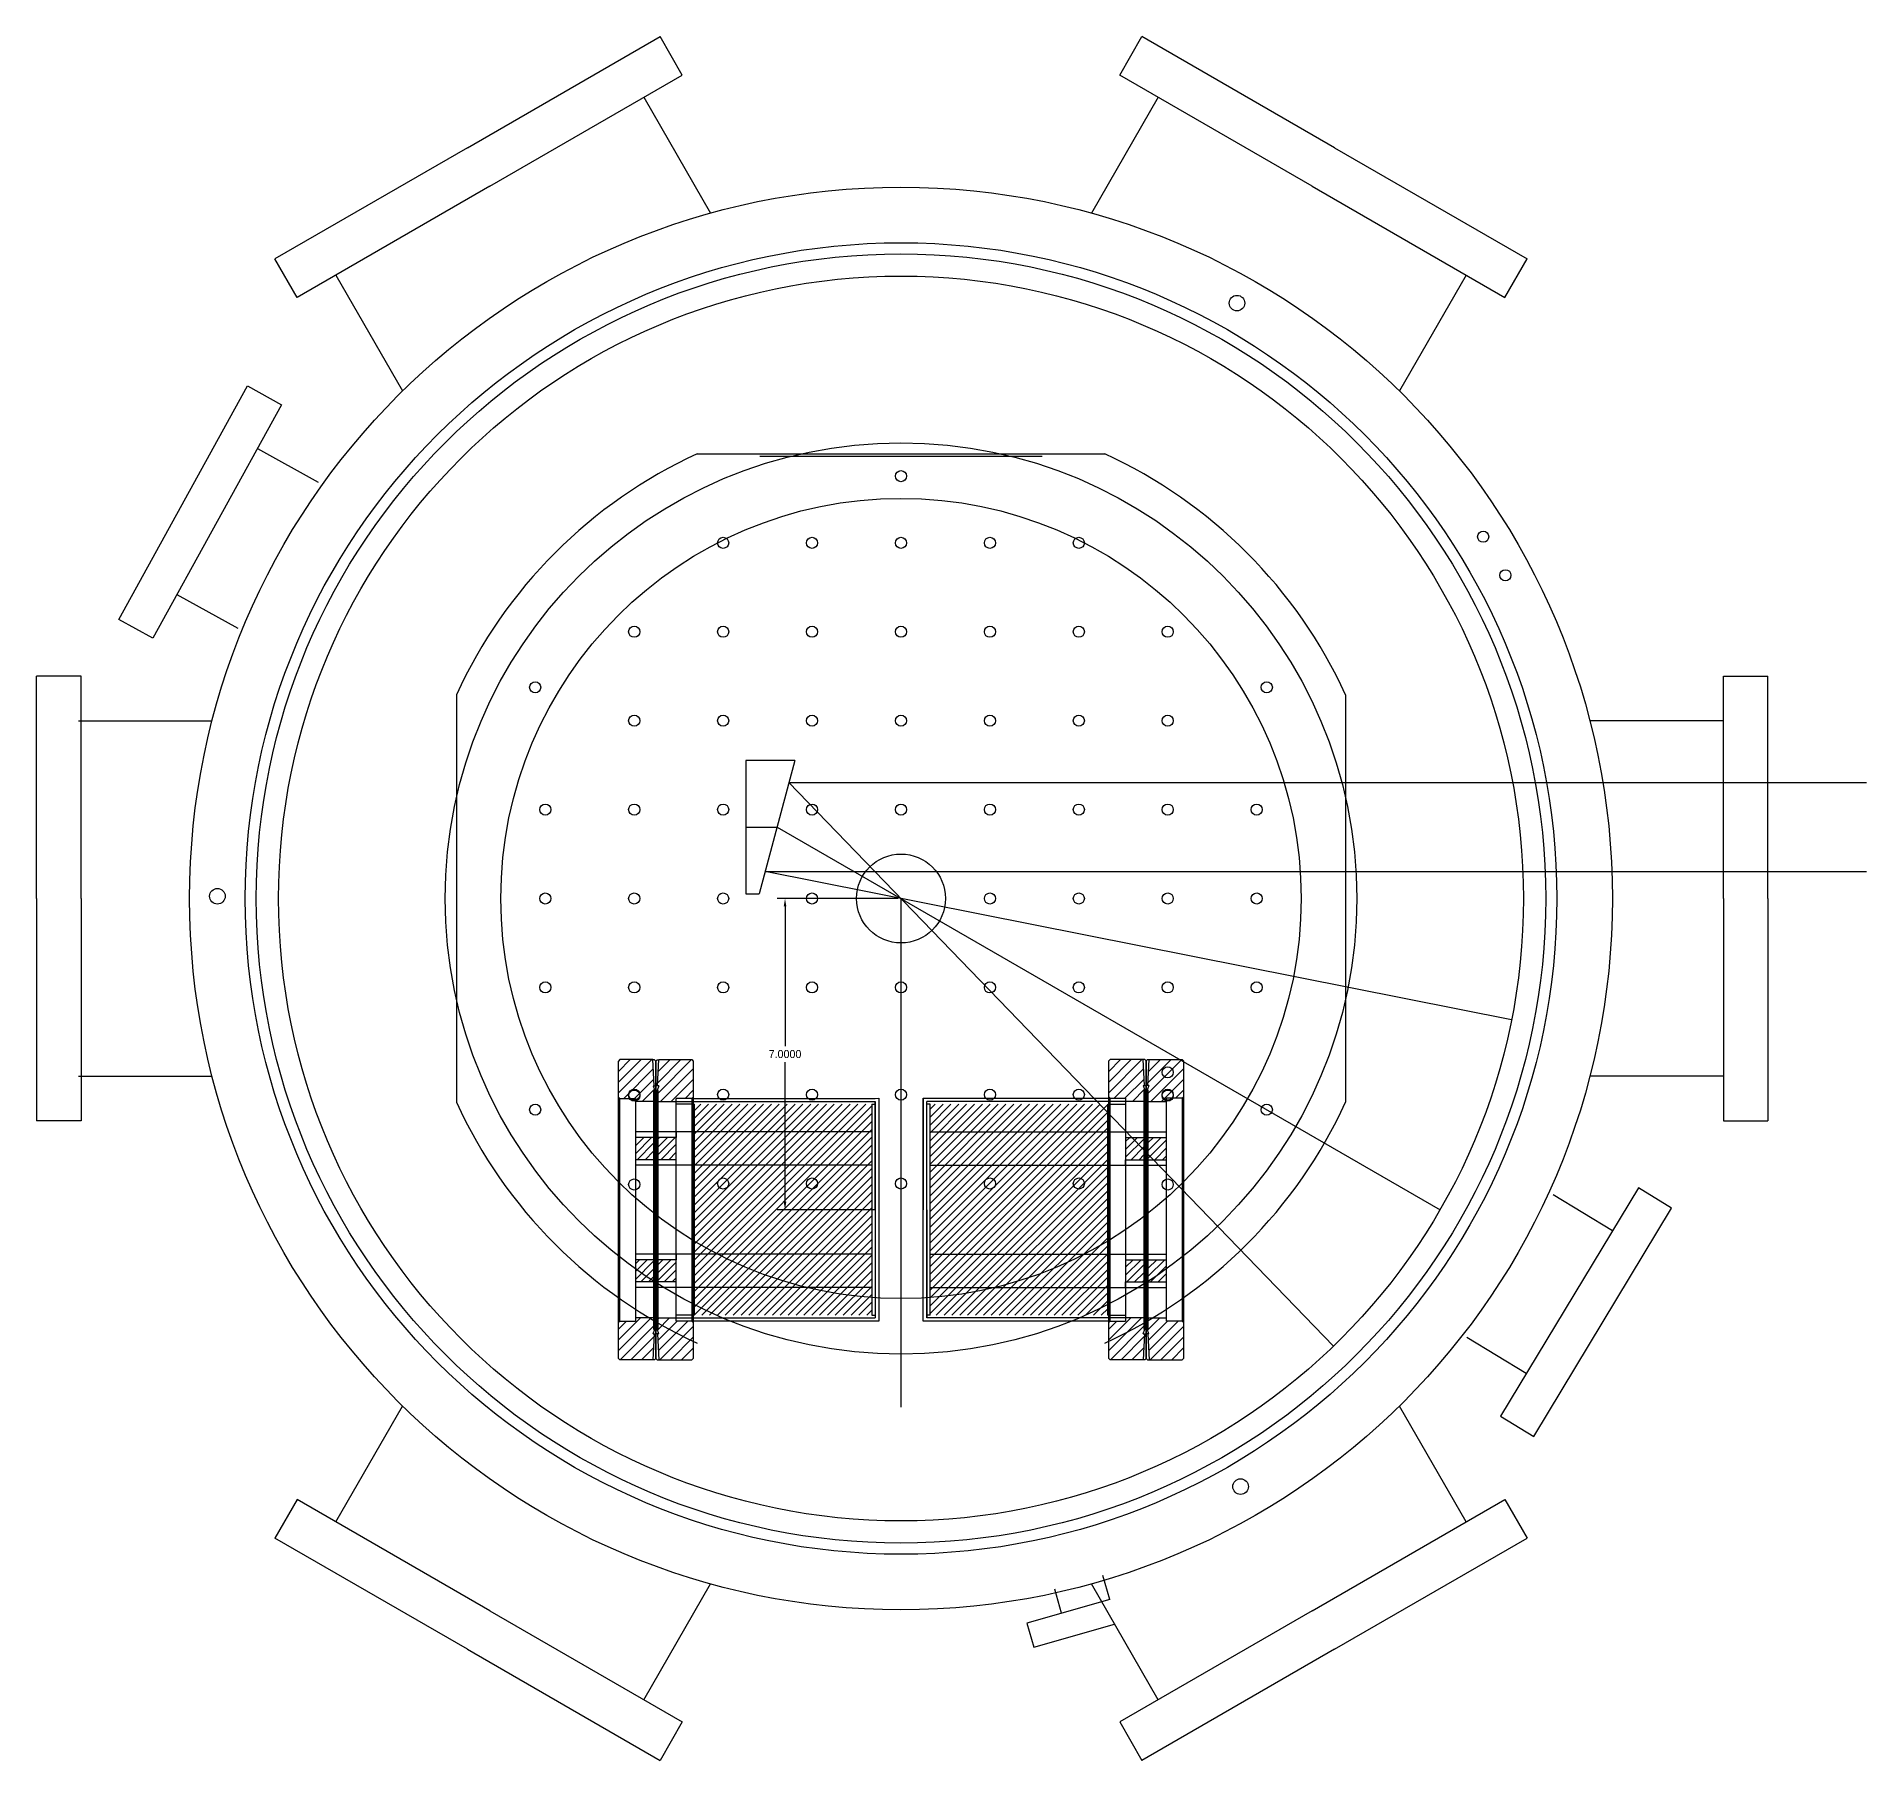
# Model space of a CAD drawing. Header units: inches. Extents: x -164 to 250, y -285 to 80.
# Drawn here: x -116.07 to -74.92, y -78.42 to -39.65 of the extents above; entities that cross this region are included whole.
import ezdxf

# ---------------------------------------------------------------- set-up
doc = ezdxf.new("R2010")
doc.units = ezdxf.units.IN
doc.header["$MEASUREMENT"] = 0
doc.layers.add('trajectories', color=3, linetype='Continuous')
doc.dimstyles.get("Standard").update_dxf_attribs({"dimtxt": 0.18, "dimasz": 0.18, "dimexe": 0.18, "dimexo": 0.0625, "dimgap": 0.09, "dimtad": 0, "dimtih": 1, "dimtoh": 1, "dimdec": 4, "dimzin": 0, "dimdsep": 46, "dimtxsty": 'Standard', "dimcen": 0.09, "dimadec": 0, "dimazin": 0, "dimtfac": 1, "dimtdec": 4, "dimtofl": 0, "dimtmove": 0, "dimatfit": 3, "dimfxl": 1, "dimtolj": 1, "dimtzin": 0, "dimarcsym": 0})
pattern_1 = [(45, (-186.16538, -56.9445), (-0.08838835, 0.08838835), [])]
pattern_2 = [(225, (-7.09559, -75.12828), (0.08838835, -0.08838835), [])]

# ---------------------------------------------------------------- blocks, each defined once
blk = doc.blocks.new('*D163')
at = {"layer": 'Defpoints', "color": 0, "transparency": 16777216}
for p in [(-96.63, -59.036), (-99.239, -66.036), (-97.13, -66.036)]:
    blk.add_point(p, dxfattribs=at)
at = {"layer": 'trajectories', "color": 0, "lineweight": -2, "transparency": 16777216}
for p, q in [((-96.693, -59.036), (-99.419, -59.036)), ((-99.239, -59.216), (-99.239, -62.356)), ((-99.239, -65.856), (-99.239, -62.716)), ((-97.193, -66.036), (-99.419, -66.036))]:
    blk.add_line(p, q, dxfattribs=at)
at = {"layer": 'trajectories', "color": 0, "transparency": 16777216}
for points in [[(-99.269, -59.216), (-99.209, -59.216), (-99.239, -59.036)], [(-99.269, -65.856), (-99.209, -65.856), (-99.239, -66.036)]]:
    blk.add_solid(points, dxfattribs=at)
at = {"layer": 'trajectories', "color": 0, "transparency": 16777216, "insert": (-99.239, -62.536), "char_height": 0.18, "attachment_point": 5}
blk.add_mtext('\\A1;7.0000', dxfattribs=at)

msp = doc.modelspace()

# ---------------------------------------------------------------- hatches: boundary and pattern name
h = msp.add_hatch()
h.set_pattern_fill('ANSI31', color=1)
h.set_pattern_definition(pattern_1)
h.paths.add_polyline_path([(-97.28349, -63.66159), (-101.28349, -63.66159), (-101.28349, -64.28659), (-97.28349, -64.28659)])
h.paths.add_polyline_path([(-97.28349, -64.28659), (-101.28349, -64.28659), (-101.28349, -65.03659), (-97.28349, -65.03659)])
h.paths.add_polyline_path([(-97.28349, -65.03659), (-101.28349, -65.03659), (-101.28349, -66.03659), (-97.28349, -66.03659)])
h.paths.add_polyline_path([(-97.28349, -66.03659), (-101.28349, -66.03659), (-101.28349, -67.03659), (-97.28349, -67.03659)])
h.paths.add_polyline_path([(-97.28349, -67.03659), (-101.28349, -67.03659), (-101.28349, -67.78659), (-97.28349, -67.78659)])
h.paths.add_polyline_path([(-97.28349, -67.78659), (-101.28349, -67.78659), (-101.28349, -68.41158), (-97.28349, -68.41158)])
h = msp.add_hatch()
h.set_pattern_fill('ANSI31', color=1, angle=180)
h.set_pattern_definition(pattern_2)
h.paths.add_polyline_path([(-95.97749, -68.41119), (-91.97749, -68.41119), (-91.97749, -67.78619), (-95.97749, -67.78619)])
h.paths.add_polyline_path([(-95.97749, -67.78619), (-91.97749, -67.78619), (-91.97749, -67.03619), (-95.97749, -67.03619)])
h.paths.add_polyline_path([(-95.97749, -67.03619), (-91.97749, -67.03619), (-91.97749, -66.03619), (-95.97749, -66.03619)])
h.paths.add_polyline_path([(-95.97749, -66.03619), (-91.97749, -66.03619), (-91.97749, -65.03619), (-95.97749, -65.03619)])
h.paths.add_polyline_path([(-95.97749, -65.03619), (-91.97749, -65.03619), (-91.97749, -64.28619), (-95.97749, -64.28619)])
h.paths.add_polyline_path([(-95.97749, -64.28619), (-91.97749, -64.28619), (-91.97749, -63.6612), (-95.97749, -63.6612)])
h = msp.add_hatch()
h.set_pattern_fill('ANSI31', color=256)
h.set_pattern_definition(pattern_1)
h.paths.add_polyline_path([(-102.09349, -64.91159), (-101.68349, -64.91159), (-101.68349, -64.41159), (-102.09349, -64.41159)])
h.paths.add_polyline_path([(-102.19349, -64.91159), (-102.19349, -64.41159), (-102.60349, -64.41159), (-102.60349, -64.91159)])
h.paths.add_polyline_path([(-102.19349, -67.66159), (-102.19349, -67.16159), (-102.60349, -67.16159), (-102.60349, -67.66159)])
h.paths.add_polyline_path([(-101.68349, -67.16159), (-102.09349, -67.16159), (-102.09349, -67.66159), (-101.68349, -67.66159)])
h = msp.add_hatch()
h.set_pattern_fill('ANSI31', color=256, angle=180)
h.set_pattern_definition(pattern_2)
h.paths.add_polyline_path([(-91.16749, -67.16119), (-91.57749, -67.16119), (-91.57749, -67.66119), (-91.16749, -67.66119)])
h.paths.add_polyline_path([(-91.06749, -67.16119), (-91.06749, -67.66119), (-90.65749, -67.66119), (-90.65749, -67.16119)])
h.paths.add_polyline_path([(-91.06749, -64.41119), (-91.06749, -64.91119), (-90.65749, -64.91119), (-90.65749, -64.41119)])
h.paths.add_polyline_path([(-91.57749, -64.91119), (-91.16749, -64.91119), (-91.16749, -64.41119), (-91.57749, -64.41119)])

# ---------------------------------------------------------------- linework, layer by layer
for p, q in [((-106.38049, -42.14886), (-102.05036, -39.64886)), ((-101.55036, -40.51489), (-102.05036, -39.64886)), ((-91.71061, -40.51489), (-91.21061, -39.64886)), ((-86.88049, -42.14886), (-91.21061, -39.64886)), ((-105.88049, -43.01489), (-101.55036, -40.51489)), ((-87.38049, -43.01489), (-91.71061, -40.51489)), ((-102.41639, -41.01489), (-100.91235, -43.61995)), ((-90.84459, -41.01489), (-92.34862, -43.61995)), ((-90.84459, -41.01489), (-92.34862, -43.61995)), ((-106.38049, -42.14886), (-110.71061, -44.64886)), ((-86.88049, -42.14886), (-82.55036, -44.64886)), ((-105.88049, -43.01489), (-110.21061, -45.51489)), ((-87.38049, -43.01489), (-83.05036, -45.51489)), ((-110.21061, -45.51489), (-110.71061, -44.64886)), ((-83.05036, -45.51489), (-82.55036, -44.64886)), ((-109.34459, -45.01489), (-107.84056, -47.61995)), ((-83.91639, -45.01489), (-85.42042, -47.61995)), ((-83.91639, -45.01489), (-85.42042, -47.61995)), ((-111.10488, -48.91464), (-109.73658, -49.66907)), ((-101.21306, -49.03636), (-92.04791, -49.03636)), ((-93.45399, -49.09456), (-99.80699, -49.09456)), ((-112.77644, -50.13413), (-112.77644, -50.13413)), ((-112.9155, -52.19857), (-111.5472, -52.95299)), ((-116.07181, -59.03636), (-116.07181, -54.03636)), ((-115.07181, -54.03636), (-116.07181, -54.03636)), ((-115.07181, -59.03636), (-115.07181, -54.03636)), ((-78.13049, -59.03636), (-78.13049, -54.03636)), ((-78.13049, -54.03636), (-77.13049, -54.03636)), ((-77.13049, -59.03636), (-77.13049, -54.03636)), ((-106.63049, -54.45378), (-106.63049, -63.61893)), ((-86.63049, -54.45378), (-86.63049, -63.61893)), ((-115.13049, -55.03636), (-112.12242, -55.03636)), ((-78.13049, -55.03636), (-81.13855, -55.03636)), ((-78.13049, -55.03636), (-81.13855, -55.03636)), ((-99.41507, -57.42868), (-84.50613, -66.03636)), ((-116.07181, -59.03636), (-116.07181, -64.03636)), ((-115.07181, -59.03636), (-115.07181, -64.03636)), ((-96.63049, -59.03636), (-96.63049, -70.47959)), ((-78.13049, -59.03636), (-78.13049, -64.03636)), ((-77.13049, -59.03636), (-77.13049, -64.03636)), ((-102.14349, -62.69174), (-102.14349, -66.03659)), ((-115.13049, -63.03636), (-112.12242, -63.03636)), ((-78.13049, -63.03636), (-81.13855, -63.03636)), ((-78.13049, -63.03636), (-81.13855, -63.03636)), ((-101.68349, -63.60159), (-97.21349, -63.60159)), ((-101.33349, -63.53159), (-97.21349, -63.53159)), ((-97.28349, -63.66159), (-97.28349, -64.28659)), ((-97.21349, -63.53159), (-97.13049, -63.5312)), ((-97.21349, -66.03658), (-97.21349, -63.60159)), ((-97.21349, -63.60159), (-97.21349, -66.03659)), ((-97.13049, -63.5312), (-97.13049, -68.54158)), ((-96.13049, -68.54158), (-96.13049, -63.5312)), ((-96.13049, -63.5312), (-96.04749, -63.5312)), ((-96.13049, -63.5312), (-96.13049, -66.0364)), ((-96.04749, -63.5312), (-91.92749, -63.53119)), ((-96.04749, -66.0362), (-96.04749, -63.60119)), ((-91.57749, -63.60119), (-96.04749, -63.60119)), ((-115.07181, -64.03636), (-116.07181, -64.03636)), ((-78.13049, -64.03636), (-77.13049, -64.03636)), ((-101.68349, -64.28659), (-102.60349, -64.28659)), ((-101.68349, -64.41159), (-102.60349, -64.41159)), ((-101.68349, -64.28659), (-101.68349, -64.41159)), ((-91.57749, -64.28619), (-91.57749, -64.41119)), ((-91.57749, -64.28619), (-90.65749, -64.28619)), ((-91.57749, -64.41119), (-90.65749, -64.41119)), ((-101.68349, -64.91159), (-102.60349, -64.91159)), ((-101.68349, -65.03659), (-101.68349, -64.91159)), ((-91.57749, -65.03619), (-91.57749, -64.91119)), ((-91.57749, -64.91119), (-90.65749, -64.91119)), ((-101.68349, -65.03659), (-102.60349, -65.03659)), ((-91.57749, -65.03619), (-90.65749, -65.03619)), ((-80.62763, -66.51069), (-81.96513, -65.70292)), ((-97.21349, -66.03658), (-97.21349, -68.47159)), ((-96.04749, -68.47119), (-96.04749, -66.03619)), ((-96.04749, -66.0362), (-96.04749, -68.47119)), ((-91.11749, -69.38104), (-91.11749, -66.03619)), ((-101.68349, -67.03659), (-102.60349, -67.03659)), ((-101.68349, -67.03659), (-101.68349, -67.16159)), ((-91.57749, -67.03619), (-91.57749, -67.16119)), ((-91.57749, -67.03619), (-90.65749, -67.03619)), ((-101.68349, -67.16159), (-102.60349, -67.16159)), ((-91.57749, -67.16119), (-90.65749, -67.16119)), ((-101.68349, -67.66159), (-102.60349, -67.66159)), ((-101.68349, -67.78659), (-102.60349, -67.78659)), ((-101.68349, -67.78659), (-101.68349, -67.66159)), ((-95.97749, -68.41119), (-95.97749, -67.78619)), ((-91.57749, -67.78619), (-91.57749, -67.66119)), ((-91.57749, -67.66119), (-90.65749, -67.66119)), ((-91.57749, -67.78619), (-90.65749, -67.78619)), ((-101.68349, -68.47159), (-97.21349, -68.47159)), ((-97.21349, -68.54158), (-101.33349, -68.54159)), ((-97.13049, -68.54158), (-97.21349, -68.54158)), ((-96.04749, -68.54119), (-96.13049, -68.54158)), ((-91.57749, -68.47119), (-96.04749, -68.47119)), ((-91.92749, -68.54119), (-96.04749, -68.54119)), ((-82.56628, -69.7207), (-83.90378, -68.91293)), ((-109.34459, -73.05783), (-107.84056, -70.45276)), ((-83.91639, -73.05783), (-85.42042, -70.45276)), ((-110.21061, -72.55783), (-110.71061, -73.42385)), ((-105.88049, -75.05783), (-110.21061, -72.55783)), ((-87.38049, -75.05783), (-83.05036, -72.55783)), ((-83.05036, -72.55783), (-82.55036, -73.42385)), ((-106.38049, -75.92385), (-110.71061, -73.42385)), ((-86.88049, -75.92385), (-82.55036, -73.42385)), ((-102.41639, -77.05783), (-100.91235, -74.45276)), ((-90.84459, -77.05783), (-92.34862, -74.45276)), ((-91.93466, -74.80512), (-92.08837, -74.26403)), ((-93.01684, -75.11254), (-93.17055, -74.57145)), ((-105.88049, -75.05783), (-101.55036, -77.55783)), ((-87.38049, -75.05783), (-91.71061, -77.55783)), ((-106.38049, -75.92385), (-102.05036, -78.42385)), ((-86.88049, -75.92385), (-91.21061, -78.42385)), ((-101.55036, -77.55783), (-102.05036, -78.42385)), ((-91.71061, -77.55783), (-91.21061, -78.42385))]:
    msp.add_line(p, q)
at = {"color": 2}
for p, q in [((-99.01699, -55.92868), (-100.11699, -55.92868)), ((-100.11699, -55.92868), (-100.11699, -58.92868)), ((-100.11699, -55.92868), (-100.11699, -57.42868)), ((-99.01699, -55.92868), (-99.81699, -58.92868)), ((-100.11699, -57.42868), (-99.41507, -57.42868)), ((-100.11699, -58.92868), (-99.81699, -58.92868))]:
    msp.add_line(p, q, dxfattribs=at)
at = {"color": 1}
for p, q in [((-99.15032, -56.42868), (-74.91699, -56.42868)), ((-99.15032, -56.42868), (-86.90201, -69.10397)), ((-99.68366, -58.42868), (-74.91699, -58.42868)), ((-82.89981, -61.7692), (-99.68366, -58.42868))]:
    msp.add_line(p, q, dxfattribs=at)
at = {"color": 2, "linetype": 'Continuous'}
for p, q in [((-102.2363, -62.66159), (-102.98349, -63.40878)), ((-102.47786, -62.66159), (-102.98349, -63.16722)), ((-102.71942, -62.66159), (-102.98349, -62.92566)), ((-102.20136, -62.86821), (-102.86474, -63.53159)), ((-102.10208, -63.18249), (-101.58118, -62.66159)), ((-102.09349, -63.41545), (-101.33962, -62.66159)), ((-102.08872, -62.92757), (-101.82274, -62.66159)), ((-102.07536, -62.67265), (-102.0643, -62.66159)), ((-102.03806, -63.60159), (-101.30349, -62.86701)), ((-91.2103, -62.66119), (-91.95749, -63.40837)), ((-91.45186, -62.66119), (-91.95749, -63.16682)), ((-91.69342, -62.66119), (-91.95749, -62.92526)), ((-91.17537, -62.86781), (-91.83875, -63.53119)), ((-91.07608, -63.18208), (-90.55518, -62.66118)), ((-91.06749, -63.41505), (-90.31362, -62.66118)), ((-91.06272, -62.92717), (-90.79674, -62.66118)), ((-91.04936, -62.67225), (-91.0383, -62.66118)), ((-91.01206, -63.60118), (-90.27749, -62.86661)), ((-102.18934, -63.09774), (-102.62319, -63.53159)), ((-102.17806, -63.32803), (-102.45163, -63.60159)), ((-101.7965, -63.60159), (-101.30349, -63.10857)), ((-101.48495, -63.53159), (-101.30349, -63.35013)), ((-91.16334, -63.09734), (-91.59719, -63.53119)), ((-91.15207, -63.32763), (-91.42563, -63.60119)), ((-90.77051, -63.60118), (-90.27749, -63.10816)), ((-90.45895, -63.53118), (-90.27749, -63.34972)), ((-102.19349, -63.58501), (-102.21007, -63.60159)), ((-91.16749, -63.58461), (-91.18407, -63.60119)), ((-102.24891, -68.47159), (-102.98349, -69.20617)), ((-102.49047, -68.47159), (-102.98349, -68.96461)), ((-102.80203, -68.54159), (-102.98349, -68.72306)), ((-102.19349, -68.65773), (-102.94735, -69.41159)), ((-102.10891, -68.74515), (-101.83534, -68.47159)), ((-102.09764, -68.97544), (-101.66379, -68.54159)), ((-102.09349, -68.48817), (-102.0769, -68.47159)), ((-102.08561, -69.20497), (-101.42223, -68.54159)), ((-102.05067, -69.41159), (-101.30349, -68.6644)), ((-91.22291, -68.47119), (-91.95749, -69.20577)), ((-91.46447, -68.47119), (-91.95749, -68.96421)), ((-91.77603, -68.54119), (-91.95749, -68.72265)), ((-91.16749, -68.65733), (-91.92135, -69.41119)), ((-91.08291, -68.74475), (-90.80935, -68.47118)), ((-91.07164, -68.97504), (-90.63779, -68.54118)), ((-91.06749, -68.48777), (-91.0509, -68.47118)), ((-91.05961, -69.20456), (-90.39623, -68.54118)), ((-91.02467, -69.41118), (-90.27749, -68.664)), ((-102.18489, -68.89069), (-102.70579, -69.41159)), ((-101.80911, -69.41159), (-101.30349, -68.90596)), ((-91.1589, -68.89029), (-91.67979, -69.41119)), ((-90.78311, -69.41118), (-90.27749, -68.90556)), ((-102.19825, -69.14561), (-102.46423, -69.41159)), ((-102.21161, -69.40053), (-102.22268, -69.41159)), ((-101.56755, -69.41159), (-101.30349, -69.14752)), ((-91.17226, -69.14521), (-91.43824, -69.41119)), ((-91.18561, -69.40013), (-91.19668, -69.41119)), ((-90.54155, -69.41118), (-90.27749, -69.14712))]:
    msp.add_line(p, q, dxfattribs=at)
at = {"color": 7, "linetype": 'Continuous'}
for p, q in [((-102.95349, -62.66159), (-102.98349, -62.69159)), ((-102.98349, -69.38159), (-102.98349, -62.69159)), ((-102.21219, -62.66159), (-102.95349, -62.66159)), ((-102.18153, -63.24659), (-102.21219, -62.66159)), ((-102.17349, -62.66174), (-102.21219, -62.66174)), ((-102.17349, -62.66174), (-102.14349, -62.69174)), ((-102.14349, -62.69173), (-102.11349, -62.66173)), ((-102.14349, -62.69173), (-102.14349, -69.38144)), ((-102.14349, -69.38145), (-102.14349, -62.69174)), ((-102.11349, -62.66173), (-102.07479, -62.66173)), ((-102.10544, -63.24659), (-102.07478, -62.66159)), ((-102.07478, -62.66159), (-101.33349, -62.66159)), ((-101.33349, -62.66159), (-101.30349, -62.69159)), ((-101.30349, -62.69159), (-101.30349, -69.38159)), ((-91.92749, -62.66119), (-91.95749, -62.69119)), ((-91.95749, -69.38119), (-91.95749, -62.69119)), ((-91.18619, -62.66119), (-91.92749, -62.66119)), ((-91.15554, -63.24619), (-91.18619, -62.66119)), ((-91.14749, -62.66134), (-91.18619, -62.66134)), ((-91.14749, -62.66134), (-91.11749, -62.69134)), ((-91.11749, -62.69133), (-91.08749, -62.66133)), ((-91.11749, -62.69133), (-91.11749, -69.38104)), ((-91.11749, -69.38105), (-91.11749, -62.69134)), ((-91.08749, -62.66133), (-91.04879, -62.66133)), ((-91.07944, -63.24618), (-91.04878, -62.66118)), ((-91.04878, -62.66118), (-90.30749, -62.66118)), ((-90.30749, -62.66118), (-90.27749, -62.69118)), ((-90.27749, -62.69118), (-90.27749, -69.38118)), ((-102.2077, -63.24659), (-102.18153, -63.24659)), ((-102.2077, -63.24659), (-102.16949, -63.35159)), ((-102.19349, -63.35159), (-102.16949, -63.35159)), ((-102.19349, -63.35159), (-102.19349, -68.72159)), ((-102.18153, -63.24677), (-102.14349, -63.24677)), ((-102.16949, -63.35159), (-102.16949, -68.72159)), ((-102.10545, -63.24676), (-102.14349, -63.24676)), ((-102.07927, -63.24659), (-102.11749, -63.35159)), ((-102.11749, -68.72159), (-102.11749, -63.35159)), ((-102.09349, -63.35159), (-102.11749, -63.35159)), ((-102.07927, -63.24659), (-102.10544, -63.24659)), ((-102.09349, -68.72159), (-102.09349, -63.35159)), ((-91.1817, -63.24619), (-91.15554, -63.24619)), ((-91.1817, -63.24619), (-91.14349, -63.35119)), ((-91.16749, -63.35119), (-91.14349, -63.35119)), ((-91.16749, -63.35119), (-91.16749, -68.72119)), ((-91.15553, -63.24637), (-91.11749, -63.24637)), ((-91.14349, -63.35119), (-91.14349, -68.72119)), ((-91.07945, -63.24636), (-91.11749, -63.24636)), ((-91.05327, -63.24618), (-91.09149, -63.35118)), ((-91.09149, -68.72118), (-91.09149, -63.35118)), ((-91.06749, -63.35118), (-91.09149, -63.35118)), ((-91.05327, -63.24618), (-91.07944, -63.24618)), ((-91.06749, -68.72118), (-91.06749, -63.35118)), ((-102.98349, -63.50159), (-102.95349, -63.53159)), ((-102.95349, -63.53159), (-102.60349, -63.53159)), ((-102.95349, -68.54159), (-102.95349, -63.53159)), ((-102.60349, -63.53159), (-102.60349, -68.54159)), ((-102.19349, -63.60159), (-102.60349, -63.60159)), ((-102.09349, -63.60159), (-101.68349, -63.60159)), ((-101.68349, -68.54159), (-101.68349, -63.53159)), ((-101.33349, -63.53159), (-101.68349, -63.53159)), ((-101.30349, -63.50159), (-101.33349, -63.53159)), ((-101.33349, -63.53159), (-101.33349, -68.54159)), ((-91.95749, -63.50119), (-91.92749, -63.53119)), ((-91.92749, -63.53119), (-91.57749, -63.53119)), ((-91.92749, -68.54119), (-91.92749, -63.53119)), ((-91.57749, -63.53119), (-91.57749, -68.54119)), ((-91.16749, -63.60119), (-91.57749, -63.60119)), ((-91.06749, -63.60118), (-90.65749, -63.60118)), ((-90.65749, -68.54118), (-90.65749, -63.53118)), ((-90.30749, -63.53118), (-90.65749, -63.53118)), ((-90.27749, -63.50118), (-90.30749, -63.53118)), ((-90.30749, -63.53118), (-90.30749, -68.54118)), ((-102.98349, -68.57159), (-102.95349, -68.54159)), ((-102.95349, -68.54159), (-102.60349, -68.54159)), ((-102.19349, -68.47159), (-102.60349, -68.47159)), ((-102.2077, -68.82659), (-102.16949, -68.72159)), ((-102.19349, -68.72159), (-102.16949, -68.72159)), ((-102.09349, -68.72159), (-102.11749, -68.72159)), ((-102.07927, -68.82659), (-102.11749, -68.72159)), ((-102.09349, -68.47159), (-101.68349, -68.47159)), ((-101.33349, -68.54159), (-101.68349, -68.54159)), ((-101.30349, -68.57159), (-101.33349, -68.54159)), ((-91.95749, -68.57119), (-91.92749, -68.54119)), ((-91.92749, -68.54119), (-91.57749, -68.54119)), ((-91.16749, -68.47119), (-91.57749, -68.47119)), ((-91.1817, -68.82619), (-91.14349, -68.72119)), ((-91.16749, -68.72119), (-91.14349, -68.72119)), ((-91.06749, -68.72118), (-91.09149, -68.72118)), ((-91.05327, -68.82618), (-91.09149, -68.72118)), ((-91.06749, -68.47118), (-90.65749, -68.47118)), ((-90.30749, -68.54118), (-90.65749, -68.54118)), ((-90.27749, -68.57118), (-90.30749, -68.54118)), ((-102.18153, -68.82659), (-102.21219, -69.41159)), ((-102.2077, -68.82659), (-102.18153, -68.82659)), ((-102.18153, -68.82642), (-102.14349, -68.82642)), ((-102.10545, -68.82641), (-102.14349, -68.82641)), ((-102.07927, -68.82659), (-102.10544, -68.82659)), ((-102.10544, -68.82659), (-102.07478, -69.41159)), ((-91.15554, -68.82619), (-91.18619, -69.41119)), ((-91.1817, -68.82619), (-91.15554, -68.82619)), ((-91.15553, -68.82602), (-91.11749, -68.82602)), ((-91.07945, -68.82601), (-91.11749, -68.82601)), ((-91.05327, -68.82618), (-91.07944, -68.82618)), ((-91.07944, -68.82618), (-91.04878, -69.41118)), ((-102.95349, -69.41159), (-102.98349, -69.38159)), ((-102.21219, -69.41159), (-102.95349, -69.41159)), ((-102.17349, -69.41145), (-102.21219, -69.41145)), ((-102.14349, -69.38145), (-102.17349, -69.41145)), ((-102.11349, -69.41144), (-102.14349, -69.38144)), ((-102.11349, -69.41144), (-102.07479, -69.41144)), ((-102.07478, -69.41159), (-101.33349, -69.41159)), ((-101.33349, -69.41159), (-101.30349, -69.38159)), ((-91.92749, -69.41119), (-91.95749, -69.38119)), ((-91.18619, -69.41119), (-91.92749, -69.41119)), ((-91.14749, -69.41105), (-91.18619, -69.41105)), ((-91.11749, -69.38105), (-91.14749, -69.41105)), ((-91.08749, -69.41104), (-91.11749, -69.38104)), ((-91.08749, -69.41104), (-91.04879, -69.41104)), ((-91.04878, -69.41118), (-90.30749, -69.41118)), ((-90.30749, -69.41118), (-90.27749, -69.38118))]:
    msp.add_line(p, q, dxfattribs=at)
at = {"color": 4}
for p, q in [((-101.68349, -68.41158), (-101.68349, -63.66159)), ((-101.28349, -63.66159), (-101.68349, -63.66159)), ((-101.28349, -63.66159), (-101.28349, -68.41158)), ((-97.28349, -63.66159), (-97.28349, -68.41158)), ((-97.28349, -63.66159), (-97.21349, -63.66159)), ((-97.28349, -63.66159), (-97.28349, -65.03659)), ((-97.21349, -66.03659), (-97.21349, -63.66159)), ((-96.04749, -66.0362), (-96.04749, -63.6612)), ((-95.97749, -63.6612), (-96.04749, -63.6612)), ((-95.97749, -68.41119), (-95.97749, -63.6612)), ((-91.97749, -68.41119), (-91.97749, -63.6612)), ((-91.97749, -63.6612), (-91.57749, -63.6612)), ((-91.57749, -63.6612), (-91.57749, -68.41119)), ((-97.28349, -64.28659), (-101.68349, -64.28659)), ((-97.28349, -64.28659), (-101.28349, -64.28659)), ((-95.97749, -64.28619), (-91.57749, -64.28619)), ((-97.28349, -65.03659), (-101.68349, -65.03659)), ((-95.97749, -65.03619), (-91.57749, -65.03619)), ((-97.21349, -66.03658), (-97.21349, -68.41158)), ((-96.04749, -66.03619), (-96.04749, -68.41119)), ((-97.28349, -67.03659), (-101.68349, -67.03659)), ((-95.97749, -68.41119), (-95.97749, -67.03619)), ((-95.97749, -67.03619), (-91.57749, -67.03619)), ((-97.28349, -67.78659), (-101.68349, -67.78659)), ((-95.97749, -67.78619), (-91.57749, -67.78619)), ((-95.97749, -67.78619), (-91.97749, -67.78619)), ((-101.28349, -68.41158), (-101.68349, -68.41158)), ((-97.28349, -68.41158), (-97.21349, -68.41158)), ((-95.97749, -68.41119), (-96.04749, -68.41119)), ((-91.97749, -68.41119), (-91.57749, -68.41119))]:
    msp.add_line(p, q, dxfattribs=at)
for points in [[(-110.56169, -47.92947), (-113.45869, -53.18374), (-114.22494, -52.76126), (-111.32794, -47.50699)], [(-80.04604, -65.54769), (-83.14788, -70.6837), (-82.39887, -71.13605), (-79.29704, -66.00004)]]:
    msp.add_lwpolyline(points, close=True)
msp.add_lwpolyline([(-91.93466, -74.80512), (-93.79842, -75.33456), (-93.64471, -75.87565), (-91.82549, -75.35886)])
for centre, radius in [((-96.63049, -59.03636), 16), ((-96.63049, -59.03636), 14.75), ((-96.63049, -59.03636), 14.5), ((-96.63049, -59.03636), 14), ((-89.07359, -45.64431), 0.175), ((-96.63049, -49.53636), 0.125), ((-96.63049, -59.03636), 9), ((-100.63049, -51.03636), 0.125), ((-98.63049, -51.03636), 0.125), ((-96.63049, -51.03636), 0.125), ((-94.63049, -51.03636), 0.125), ((-92.63049, -51.03636), 0.125), ((-83.5363, -50.89908), 0.125), ((-83.0363, -51.7651), 0.125), ((-102.63049, -53.03636), 0.125), ((-100.63049, -53.03636), 0.125), ((-98.63049, -53.03636), 0.125), ((-96.63049, -53.03636), 0.125), ((-94.63049, -53.03636), 0.125), ((-92.63049, -53.03636), 0.125), ((-90.63049, -53.03636), 0.125), ((-104.85773, -54.28636), 0.125), ((-88.40325, -54.28636), 0.125), ((-102.63049, -55.03636), 0.125), ((-100.63049, -55.03636), 0.125), ((-98.63049, -55.03636), 0.125), ((-96.63049, -55.03636), 0.125), ((-94.63049, -55.03636), 0.125), ((-92.63049, -55.03636), 0.125), ((-90.63049, -55.03636), 0.125), ((-104.63049, -57.03636), 0.125), ((-102.63049, -57.03636), 0.125), ((-100.63049, -57.03636), 0.125), ((-98.63049, -57.03636), 0.125), ((-96.63049, -57.03636), 0.125), ((-94.63049, -57.03636), 0.125), ((-92.63049, -57.03636), 0.125), ((-90.63049, -57.03636), 0.125), ((-88.63049, -57.03636), 0.125), ((-96.63049, -59.03636), 1), ((-112.00544, -58.9853), 0.175), ((-104.63049, -59.03636), 0.125), ((-102.63049, -59.03636), 0.125), ((-100.63049, -59.03636), 0.125), ((-98.63049, -59.03636), 0.125), ((-94.63049, -59.03636), 0.125), ((-92.63049, -59.03636), 0.125), ((-90.63049, -59.03636), 0.125), ((-88.63049, -59.03636), 0.125), ((-104.63049, -61.03636), 0.125), ((-102.63049, -61.03636), 0.125), ((-100.63049, -61.03636), 0.125), ((-98.63049, -61.03636), 0.125), ((-96.63049, -61.03636), 0.125), ((-94.63049, -61.03636), 0.125), ((-92.63049, -61.03636), 0.125), ((-90.63049, -61.03636), 0.125), ((-88.63049, -61.03636), 0.125), ((-90.63049, -62.94786), 0.125), ((-102.63049, -63.44786), 0.125), ((-102.63049, -63.4696), 0.125), ((-100.63049, -63.44786), 0.125), ((-98.63049, -63.44786), 0.125), ((-96.63049, -63.44786), 0.125), ((-94.63049, -63.44786), 0.125), ((-92.63049, -63.44786), 0.125), ((-90.63049, -63.44786), 0.125), ((-90.63049, -63.4696), 0.125), ((-104.85773, -63.78636), 0.125), ((-88.40325, -63.78636), 0.125), ((-102.63049, -65.4696), 0.125), ((-100.63049, -65.44786), 0.125), ((-98.63049, -65.44786), 0.125), ((-96.63049, -65.44786), 0.125), ((-94.63049, -65.44786), 0.125), ((-92.63049, -65.44786), 0.125), ((-90.63049, -65.4696), 0.125), ((-88.99299, -72.26489), 0.175)]:
    msp.add_circle(centre, radius)
at = {"color": 3}
for radius in [14, 10.25]:
    msp.add_circle((-96.63049, -59.03636), radius, dxfattribs=at)
for start, end in [(114.619977, 155.380023), (24.619977, 65.380023), (204.619977, 245.380023), (294.619977, 335.380023)]:
    msp.add_arc((-96.63049, -59.03636), 11, start, end)

# ---------------------------------------------------------------- dimensions: what is measured, and where the dimension line sits
at = {"layer": 'trajectories'}
dim = msp.add_linear_dim(base=(-99.23865, -66.03639), p1=(-96.63049, -59.03636), p2=(-97.13049, -66.03639), angle=90, dimstyle='Standard', dxfattribs=at)
dim.commit()
dim.dimension.update_dxf_attribs({"geometry": '*D163', "text_midpoint": (-99.23865, -62.53637)})

doc.saveas('drawing.dxf')
